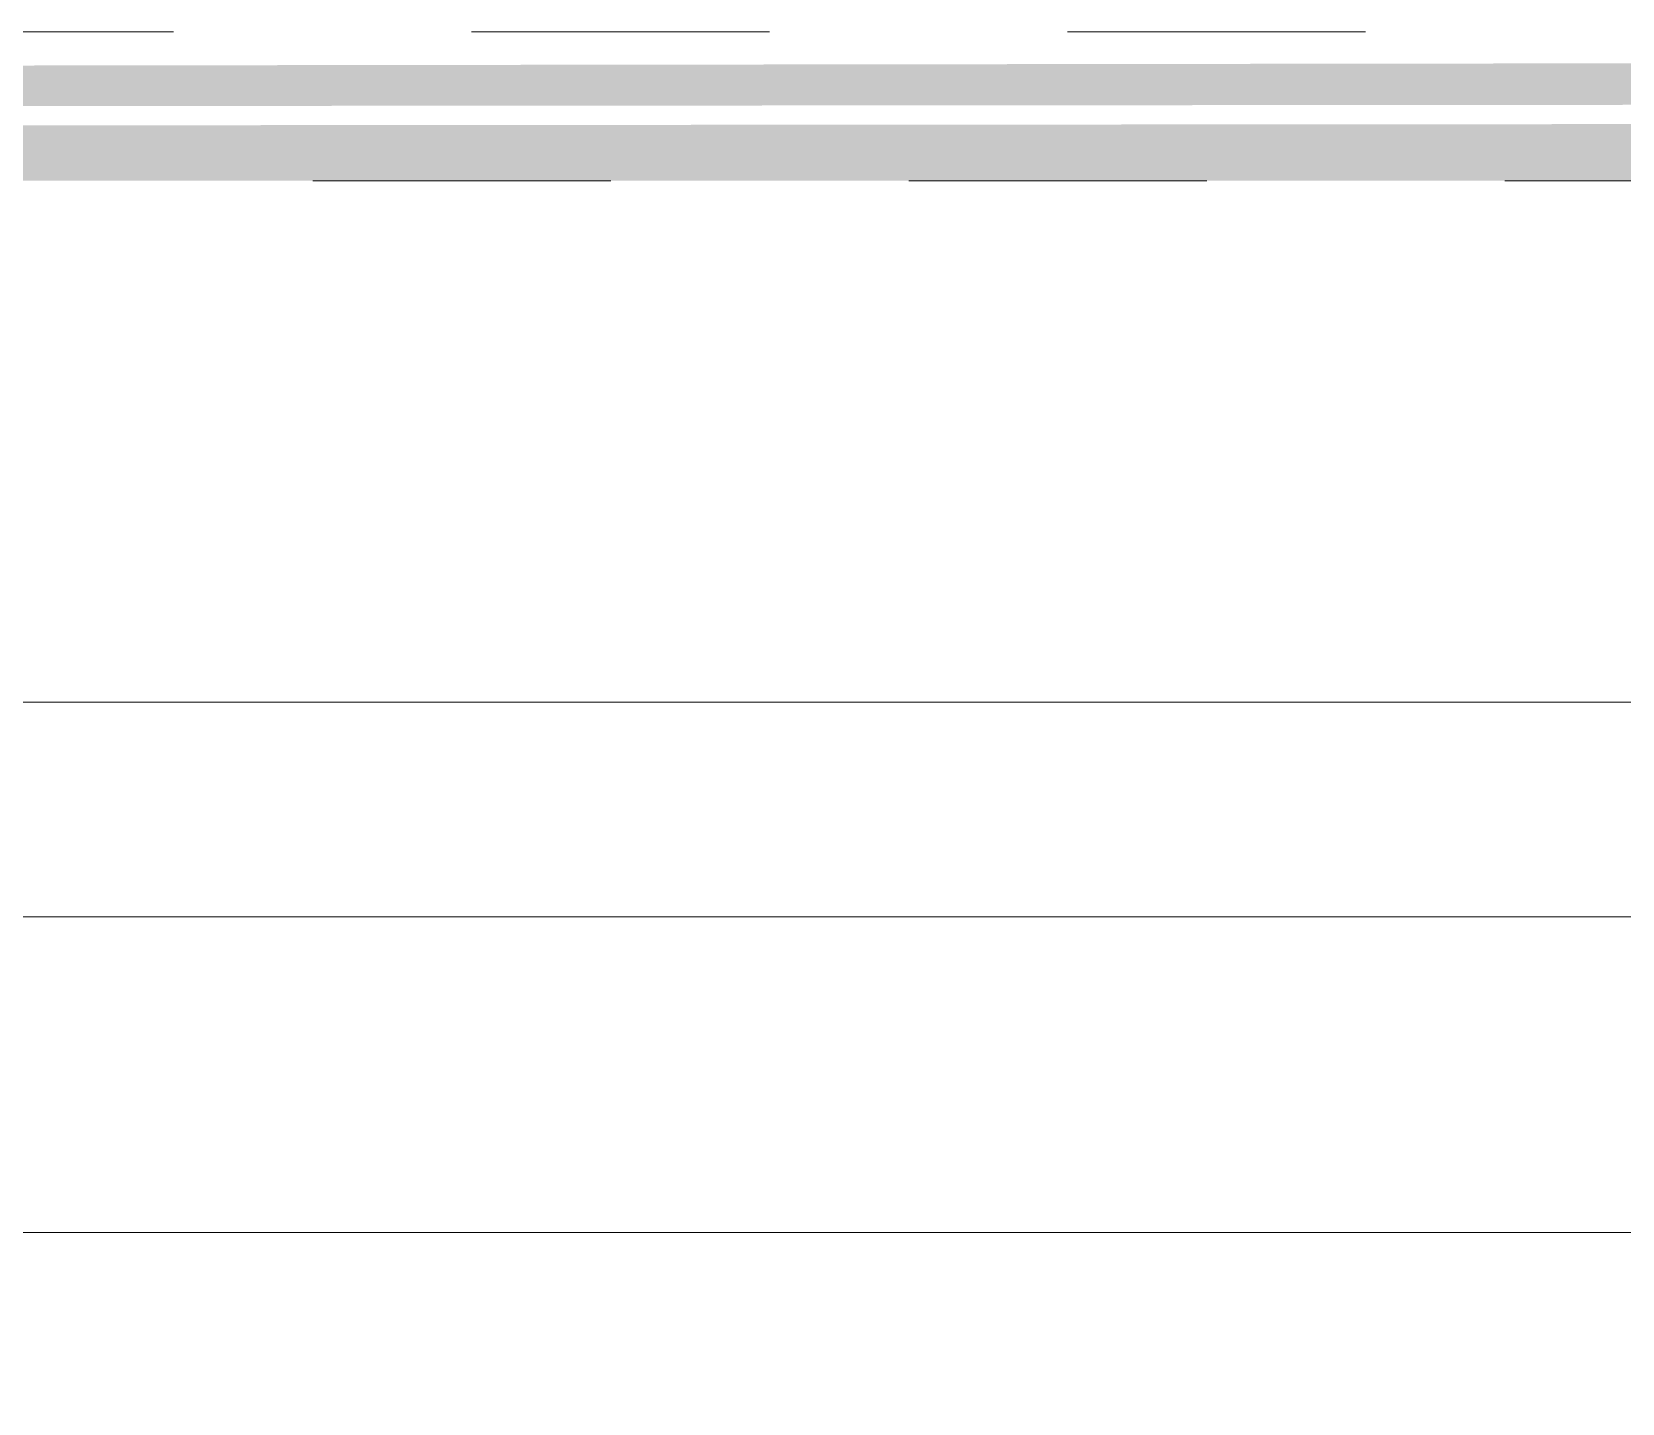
# Model space of a CAD drawing. Header units: metres. Extents: x 5 to 242, y -3 to 162.
# Drawn here: x 145.398 to 145.931, y 117.329 to 117.789 of the extents above; entities that cross this region are included whole.
import ezdxf

# ---------------------------------------------------------------- set-up
doc = ezdxf.new("R2010")
doc.units = ezdxf.units.M
doc.linetypes.add('Aligning Line', pattern=[0.012, 0.006, -0.006])
doc.layers.add('1053_ARQ_BASE_MATADOURO_2_dwg', color=7, linetype='Continuous', lineweight=5, true_color=0x767676)
doc.layers.add('A-PISO', color=7, linetype='Continuous', lineweight=5)
doc.layers.add('P-PIPE', color=7, linetype='Continuous', lineweight=5)

# ---------------------------------------------------------------- blocks, each defined once
blk = doc.blocks.new('1053_ARQ_BASE_MATADOURO_2_dwg-3637054-TÉRREO 1_20')
at = {"layer": 'A-PISO', "color": 253, "true_color": 0xaaaaaa}
for p, q in [((118.51812, 84.30615), (126.14312, 84.30615)), ((118.51812, 84.20015), (126.14312, 84.20015))]:
    blk.add_line(p, q, dxfattribs=at)
at = {"layer": 'A-PISO', "color": 253, "true_color": 0xaaaaaa, "flags": 128}
blk.add_lwpolyline([(113.44312, 74.27815), (118.64312, 74.27815), (118.64312, 76.37815), (113.44312, 76.37815), (113.44312, 76.62815), (118.39312, 76.62815), (118.39312, 84.37815), (126.14312, 84.37815)], dxfattribs=at)

msp = doc.modelspace()

# ---------------------------------------------------------------- hatches: boundary and pattern name
at = {"layer": 'P-PIPE', "true_color": 0xc0c0c0}
for points in [[(145.29188, 117.76418), (153.64515, 117.77065), (153.64515, 117.78918), (145.29188, 117.77773), (145.29188, 117.77065)], [(149.05869, 117.73918), (153.64515, 117.74651), (153.64515, 117.76418), (145.29188, 117.75771), (145.29188, 117.73918), (146.50406, 117.73918)]]:
    msp.add_hatch(color=9, dxfattribs=at).paths.add_polyline_path(points)

# ---------------------------------------------------------------- linework, layer by layer
at = {"layer": 'P-PIPE', "linetype": 'Aligning Line', "lineweight": 15}
for p, q in [((153.64515, 117.78918), (145.29188, 117.78918)), ((145.29188, 117.73918), (153.64515, 117.73918))]:
    msp.add_line(p, q, dxfattribs=at)

# ---------------------------------------------------------------- block references
at = {"layer": '1053_ARQ_BASE_MATADOURO_2_dwg', "color": 253, "true_color": 0xaaaaaa}
msp.add_blockref('1053_ARQ_BASE_MATADOURO_2_dwg-3637054-TÉRREO 1_20', (26.39877, 33.18603), dxfattribs=at)

doc.saveas('drawing.dxf')
